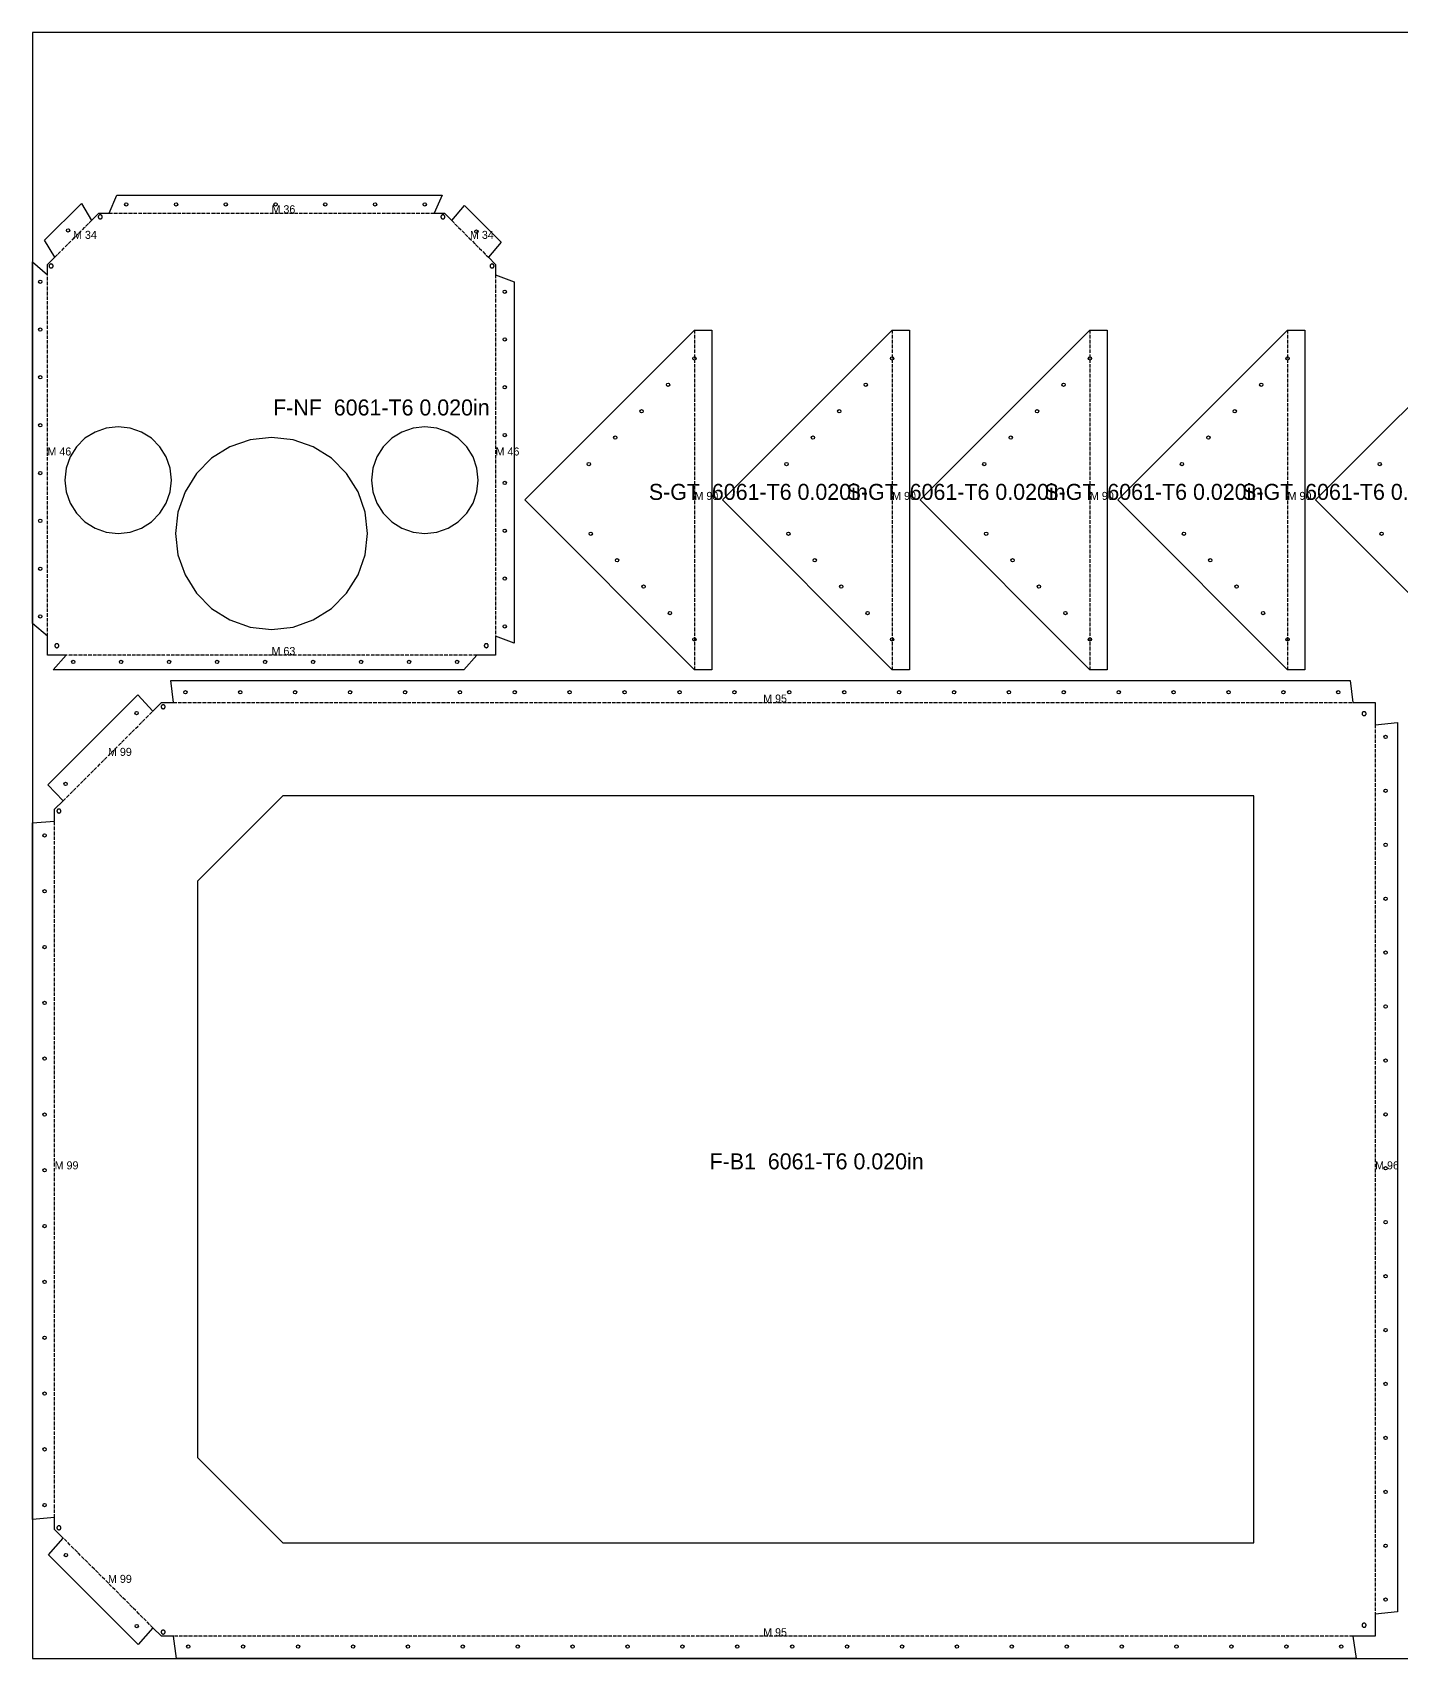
# Model space of a CAD drawing. Header units: millimetres. Extents: x 0 to 2552, y 0 to 1219.
# Drawn here: x 0 to 1026, y 0 to 1219 of the extents above; entities that cross this region are included whole.
import ezdxf

# ---------------------------------------------------------------- set-up
doc = ezdxf.new("R2010")
doc.units = ezdxf.units.MM
doc.linetypes.add('DASHDOT', pattern=[3.556, 2.54, -0.508, 0, -0.508])
for name, color, linetype in [('CUT', 7, 'CONTINUOUS'), ('ETCH', 8, 'CONTINUOUS'), ('HOLE', 6, 'CONTINUOUS'), ('MOUNTAIN', 5, 'DASHDOT')]:
    doc.layers.add(name, color=color, linetype=linetype)

msp = doc.modelspace()

# ---------------------------------------------------------------- linework, layer by layer
at = {"layer": 'CUT'}
for points in [[(16.7, 1050.5), (9.1, 1063.3), (36.6, 1090.7), (44.2, 1078), (49.6, 1083.5), (57.4, 1083.5), (63.3, 1097), (307.1, 1097), (301.1, 1083.5), (308.8, 1083.5), (314.3, 1078), (323.9, 1089.3), (351.4, 1061.8), (341.8, 1050.5), (347.2, 1045.1), (347.2, 1037.4), (361, 1032.1), (361, 761.1), (347.2, 766.4), (347.2, 752.3), (333.2, 752.3), (323.4, 741.3), (15.6, 741.3), (25.3, 752.3), (11.2, 752.3), (11.2, 766.4), (0, 776), (0, 1047), (11.2, 1037.4), (11.2, 1045.1), (16.7, 1050.5)], [(52.2, 1081.1), (52.2, 1081.2), (52.2, 1081.3), (52.1, 1081.5), (52, 1081.6), (51.9, 1081.7), (51.8, 1081.8), (51.7, 1081.9), (51.6, 1082), (51.5, 1082.1), (51.3, 1082.2), (51.2, 1082.2), (51.1, 1082.2), (50.9, 1082.3), (50.8, 1082.3), (50.6, 1082.3), (50.5, 1082.2), (50.3, 1082.2), (50.2, 1082.2), (50.1, 1082.1), (49.9, 1082), (49.8, 1081.9), (49.7, 1081.8), (49.6, 1081.7), (49.5, 1081.6), (49.4, 1081.5), (49.4, 1081.3), (49.3, 1081.2), (49.3, 1081.1), (49.3, 1080.9), (49.3, 1080.8), (49.3, 1080.6), (49.3, 1080.5), (49.3, 1080.3), (49.4, 1080.2), (49.4, 1080.1), (49.5, 1079.9), (49.6, 1079.8), (49.7, 1079.7), (49.8, 1079.6), (49.9, 1079.5), (50.1, 1079.4), (50.2, 1079.4), (50.3, 1079.3), (50.5, 1079.3), (50.6, 1079.3), (50.8, 1079.3), (50.9, 1079.3), (51.1, 1079.3), (51.2, 1079.3), (51.3, 1079.4), (51.5, 1079.4), (51.6, 1079.5), (51.7, 1079.6), (51.8, 1079.7), (51.9, 1079.8), (52, 1079.9), (52.1, 1080.1), (52.2, 1080.2), (52.2, 1080.3), (52.2, 1080.5), (52.3, 1080.6), (52.3, 1080.8), (52.3, 1080.9), (52.2, 1081.1)], [(309.1, 1081.2), (309.1, 1081.3), (309, 1081.5), (309, 1081.6), (308.9, 1081.7), (308.8, 1081.8), (308.7, 1081.9), (308.5, 1082), (308.4, 1082.1), (308.3, 1082.2), (308.1, 1082.2), (308, 1082.2), (307.9, 1082.3), (307.7, 1082.3), (307.6, 1082.3), (307.4, 1082.2), (307.3, 1082.2), (307.1, 1082.2), (307, 1082.1), (306.9, 1082), (306.8, 1081.9), (306.6, 1081.8), (306.5, 1081.7), (306.5, 1081.6), (306.4, 1081.5), (306.3, 1081.3), (306.3, 1081.2), (306.2, 1081.1), (306.2, 1080.9), (306.2, 1080.8), (306.2, 1080.6), (306.2, 1080.5), (306.3, 1080.3), (306.3, 1080.2), (306.4, 1080.1), (306.5, 1079.9), (306.5, 1079.8), (306.6, 1079.7), (306.8, 1079.6), (306.9, 1079.5), (307, 1079.4), (307.1, 1079.4), (307.3, 1079.3), (307.4, 1079.3), (307.6, 1079.3), (307.7, 1079.3), (307.9, 1079.3), (308, 1079.3), (308.1, 1079.3), (308.3, 1079.4), (308.4, 1079.4), (308.5, 1079.5), (308.7, 1079.6), (308.8, 1079.7), (308.9, 1079.8), (309, 1079.9), (309, 1080.1), (309.1, 1080.2), (309.1, 1080.3), (309.2, 1080.5), (309.2, 1080.6), (309.2, 1080.8), (309.2, 1080.9), (309.2, 1081.1), (309.1, 1081.2)], [(15.5, 1044.1), (15.4, 1044.3), (15.4, 1044.4), (15.4, 1044.5), (15.3, 1044.7), (15.2, 1044.8), (15.1, 1044.9), (15, 1045), (14.9, 1045.1), (14.8, 1045.2), (14.7, 1045.3), (14.5, 1045.3), (14.4, 1045.4), (14.3, 1045.4), (14.1, 1045.5), (14, 1045.5), (13.8, 1045.5), (13.7, 1045.4), (13.5, 1045.4), (13.4, 1045.3), (13.3, 1045.3), (13.1, 1045.2), (13, 1045.1), (12.9, 1045), (12.8, 1044.9), (12.7, 1044.8), (12.6, 1044.7), (12.6, 1044.5), (12.5, 1044.4), (12.5, 1044.3), (12.5, 1044.1), (12.5, 1044), (12.5, 1043.8), (12.5, 1043.7), (12.5, 1043.5), (12.6, 1043.4), (12.6, 1043.3), (12.7, 1043.1), (12.8, 1043), (12.9, 1042.9), (13, 1042.8), (13.1, 1042.7), (13.3, 1042.6), (13.4, 1042.6), (13.5, 1042.5), (13.7, 1042.5), (13.8, 1042.5), (14, 1042.5), (14.1, 1042.5), (14.3, 1042.5), (14.4, 1042.5), (14.5, 1042.6), (14.7, 1042.6), (14.8, 1042.7), (14.9, 1042.8), (15, 1042.9), (15.1, 1043), (15.2, 1043.1), (15.3, 1043.3), (15.4, 1043.4), (15.4, 1043.5), (15.4, 1043.7), (15.5, 1043.8), (15.5, 1044), (15.5, 1044.1)], [(345.9, 1044.5), (345.8, 1044.7), (345.8, 1044.8), (345.7, 1044.9), (345.6, 1045), (345.5, 1045.1), (345.3, 1045.2), (345.2, 1045.3), (345.1, 1045.3), (344.9, 1045.4), (344.8, 1045.4), (344.7, 1045.5), (344.5, 1045.5), (344.4, 1045.5), (344.2, 1045.4), (344.1, 1045.4), (343.9, 1045.3), (343.8, 1045.3), (343.7, 1045.2), (343.6, 1045.1), (343.5, 1045), (343.4, 1044.9), (343.3, 1044.8), (343.2, 1044.7), (343.1, 1044.5), (343.1, 1044.4), (343, 1044.3), (343, 1044.1), (343, 1044), (343, 1043.8), (343, 1043.7), (343.1, 1043.5), (343.1, 1043.4), (343.2, 1043.3), (343.3, 1043.1), (343.4, 1043), (343.5, 1042.9), (343.6, 1042.8), (343.7, 1042.7), (343.8, 1042.6), (343.9, 1042.6), (344.1, 1042.5), (344.2, 1042.5), (344.4, 1042.5), (344.5, 1042.5), (344.7, 1042.5), (344.8, 1042.5), (344.9, 1042.5), (345.1, 1042.6), (345.2, 1042.6), (345.3, 1042.7), (345.5, 1042.8), (345.6, 1042.9), (345.7, 1043), (345.8, 1043.1), (345.8, 1043.3), (345.9, 1043.4), (345.9, 1043.5), (346, 1043.7), (346, 1043.8), (346, 1044), (346, 1044.1), (346, 1044.3), (345.9, 1044.4), (345.9, 1044.5)], [(496.3, 995.9), (496.3, 995.9), (509.2, 995.9), (509.2, 741.3), (496.3, 741.3), (369, 868.6), (496.3, 995.9), (496.3, 995.9), (496.3, 995.9)], [(644.5, 995.9), (644.5, 995.9), (657.5, 995.9), (657.5, 741.3), (644.5, 741.3), (517.2, 868.6), (644.5, 995.9), (644.5, 995.9), (644.5, 995.9)], [(792.8, 995.9), (792.8, 995.9), (805.7, 995.9), (805.7, 741.3), (792.8, 741.3), (665.5, 868.6), (792.8, 995.9), (792.8, 995.9), (792.8, 995.9)], [(941, 995.9), (941, 995.9), (954, 995.9), (954, 741.3), (941, 741.3), (813.7, 868.6), (941, 995.9), (941, 995.9), (941, 995.9)], [(1089.3, 995.9), (1089.3, 995.9), (1102.2, 995.9), (1102.2, 741.3), (1089.3, 741.3), (962, 868.6), (1089.3, 995.9), (1089.3, 995.9), (1089.3, 995.9)], [(55.3, 922.5), (46.9, 919.5), (39.3, 914.8), (33, 908.4), (28.2, 900.8), (25.2, 892.4), (24.2, 883.5), (25.2, 874.6), (28.2, 866.1), (33, 858.6), (39.3, 852.2), (46.9, 847.5), (55.3, 844.5), (64.2, 843.5), (73.1, 844.5), (81.6, 847.5), (89.2, 852.2), (95.5, 858.6), (100.3, 866.1), (103.2, 874.6), (104.2, 883.5), (103.2, 892.4), (100.3, 900.8), (95.5, 908.4), (89.2, 914.8), (81.6, 919.5), (73.1, 922.5), (64.2, 923.5), (55.3, 922.5)], [(148, 908.4), (134.3, 899.8), (122.9, 888.4), (114.4, 874.7), (109, 859.5), (107.2, 843.5), (109, 827.5), (114.4, 812.3), (122.9, 798.6), (134.3, 787.2), (148, 778.6), (163.2, 773.3), (179.2, 771.5), (195.3, 773.3), (210.5, 778.6), (224.1, 787.2), (235.5, 798.6), (244.1, 812.3), (249.4, 827.5), (251.2, 843.5), (249.4, 859.5), (244.1, 874.7), (235.5, 888.4), (224.1, 899.8), (210.5, 908.4), (195.3, 913.7), (179.2, 915.5), (163.2, 913.7), (148, 908.4)], [(294.2, 923.5), (285.3, 922.5), (276.9, 919.5), (269.3, 914.8), (263, 908.4), (258.2, 900.8), (255.2, 892.4), (254.2, 883.5), (255.2, 874.6), (258.2, 866.1), (263, 858.6), (269.3, 852.2), (276.9, 847.5), (285.3, 844.5), (294.2, 843.5), (303.1, 844.5), (311.6, 847.5), (319.2, 852.2), (325.5, 858.6), (330.3, 866.1), (333.2, 874.6), (334.2, 883.5), (333.2, 892.4), (330.3, 900.8), (325.5, 908.4), (319.2, 914.8), (311.6, 919.5), (303.1, 922.5), (294.2, 923.5)], [(19.6, 760), (19.5, 760.2), (19.4, 760.3), (19.3, 760.4), (19.2, 760.5), (19.1, 760.6), (19, 760.7), (18.9, 760.7), (18.7, 760.8), (18.6, 760.8), (18.4, 760.8), (18.3, 760.8), (18.1, 760.8), (18, 760.8), (17.8, 760.8), (17.7, 760.7), (17.6, 760.7), (17.4, 760.6), (17.3, 760.5), (17.2, 760.4), (17.1, 760.3), (17, 760.2), (17, 760), (16.9, 759.9), (16.8, 759.8), (16.8, 759.6), (16.8, 759.5), (16.8, 759.3), (16.8, 759.2), (16.8, 759), (16.8, 758.9), (16.9, 758.8), (17, 758.6), (17, 758.5), (17.1, 758.4), (17.2, 758.3), (17.3, 758.2), (17.4, 758.1), (17.6, 758), (17.7, 757.9), (17.8, 757.9), (18, 757.9), (18.1, 757.8), (18.3, 757.8), (18.4, 757.8), (18.6, 757.9), (18.7, 757.9), (18.9, 757.9), (19, 758), (19.1, 758.1), (19.2, 758.2), (19.3, 758.3), (19.4, 758.4), (19.5, 758.5), (19.6, 758.6), (19.7, 758.8), (19.7, 758.9), (19.8, 759), (19.8, 759.2), (19.8, 759.3), (19.8, 759.5), (19.8, 759.6), (19.7, 759.8), (19.7, 759.9), (19.6, 760)], [(341.4, 760.2), (341.4, 760.3), (341.3, 760.4), (341.1, 760.5), (341, 760.6), (340.9, 760.7), (340.8, 760.7), (340.6, 760.8), (340.5, 760.8), (340.3, 760.8), (340.2, 760.8), (340, 760.8), (339.9, 760.8), (339.8, 760.8), (339.6, 760.7), (339.5, 760.7), (339.4, 760.6), (339.2, 760.5), (339.1, 760.4), (339, 760.3), (338.9, 760.2), (338.9, 760), (338.8, 759.9), (338.8, 759.8), (338.7, 759.6), (338.7, 759.5), (338.7, 759.3), (338.7, 759.2), (338.7, 759), (338.8, 758.9), (338.8, 758.8), (338.9, 758.6), (338.9, 758.5), (339, 758.4), (339.1, 758.3), (339.2, 758.2), (339.4, 758.1), (339.5, 758), (339.6, 757.9), (339.8, 757.9), (339.9, 757.9), (340, 757.8), (340.2, 757.8), (340.3, 757.8), (340.5, 757.9), (340.6, 757.9), (340.8, 757.9), (340.9, 758), (341, 758.1), (341.1, 758.2), (341.3, 758.3), (341.4, 758.4), (341.4, 758.5), (341.5, 758.6), (341.6, 758.8), (341.6, 758.9), (341.7, 759), (341.7, 759.2), (341.7, 759.3), (341.7, 759.5), (341.7, 759.6), (341.6, 759.8), (341.6, 759.9), (341.5, 760), (341.4, 760.2)], [(105.6, 16.7), (96.6, 16.7), (90.3, 23), (79.3, 10.5), (11.9, 77.8), (23, 90.3), (16.6, 96.7), (16.6, 105.6), (0, 104.3), (0, 626.4), (16.6, 627.7), (16.6, 636.7), (23, 643), (11.5, 655.1), (78.9, 722.4), (90.3, 710.3), (96.6, 716.7), (105.6, 716.7), (103.6, 733.3), (988, 733.3), (990, 716.7), (1006.6, 716.7), (1006.6, 700), (1023.3, 701.7), (1023.3, 34.9), (1006.6, 33.3), (1006.6, 16.7), (990, 16.7), (992.4, 0), (108, 0), (105.6, 16.7)], [(97.4, 714.9), (97.3, 714.8), (97.1, 714.7), (97, 714.6), (96.9, 714.5), (96.8, 714.4), (96.7, 714.3), (96.6, 714.2), (96.6, 714.1), (96.5, 713.9), (96.5, 713.8), (96.5, 713.6), (96.5, 713.5), (96.5, 713.3), (96.5, 713.2), (96.5, 713.1), (96.6, 712.9), (96.6, 712.8), (96.7, 712.7), (96.8, 712.5), (96.9, 712.4), (97, 712.3), (97.1, 712.2), (97.3, 712.2), (97.4, 712.1), (97.5, 712.1), (97.7, 712), (97.8, 712), (98, 712), (98.1, 712), (98.3, 712), (98.4, 712.1), (98.5, 712.1), (98.7, 712.2), (98.8, 712.2), (98.9, 712.3), (99, 712.4), (99.1, 712.5), (99.2, 712.7), (99.3, 712.8), (99.3, 712.9), (99.4, 713.1), (99.4, 713.2), (99.5, 713.3), (99.5, 713.5), (99.5, 713.6), (99.4, 713.8), (99.4, 713.9), (99.3, 714.1), (99.3, 714.2), (99.2, 714.3), (99.1, 714.4), (99, 714.5), (98.9, 714.6), (98.8, 714.7), (98.7, 714.8), (98.5, 714.9), (98.4, 714.9), (98.3, 715), (98.1, 715), (98, 715), (97.8, 715), (97.7, 715), (97.5, 714.9), (97.4, 714.9)], [(997.5, 709.6), (997.4, 709.5), (997.3, 709.4), (997.2, 709.3), (997.1, 709.2), (997, 709.1), (997, 708.9), (996.9, 708.8), (996.9, 708.6), (996.9, 708.5), (996.8, 708.4), (996.9, 708.2), (996.9, 708.1), (996.9, 707.9), (997, 707.8), (997, 707.6), (997.1, 707.5), (997.2, 707.4), (997.3, 707.3), (997.4, 707.2), (997.5, 707.1), (997.6, 707), (997.8, 707), (997.9, 706.9), (998.1, 706.9), (998.2, 706.9), (998.3, 706.9), (998.5, 706.9), (998.6, 706.9), (998.8, 706.9), (998.9, 707), (999.1, 707), (999.2, 707.1), (999.3, 707.2), (999.4, 707.3), (999.5, 707.4), (999.6, 707.5), (999.7, 707.6), (999.7, 707.8), (999.8, 707.9), (999.8, 708.1), (999.8, 708.2), (999.8, 708.4), (999.8, 708.5), (999.8, 708.6), (999.8, 708.8), (999.7, 708.9), (999.7, 709.1), (999.6, 709.2), (999.5, 709.3), (999.4, 709.4), (999.3, 709.5), (999.2, 709.6), (999.1, 709.7), (998.9, 709.7), (998.8, 709.8), (998.6, 709.8), (998.5, 709.8), (998.3, 709.9), (998.2, 709.8), (998.1, 709.8), (997.9, 709.8), (997.8, 709.7), (997.6, 709.7), (997.5, 709.6)], [(915.6, 646.7), (187.6, 646.7), (123.6, 582.7), (123.6, 150.7), (187.6, 86.7), (915.6, 86.7), (915.6, 646.7)], [(19.4, 636.8), (19.2, 636.7), (19.1, 636.7), (19, 636.6), (18.9, 636.5), (18.8, 636.4), (18.7, 636.3), (18.6, 636.2), (18.5, 636), (18.4, 635.9), (18.4, 635.8), (18.3, 635.6), (18.3, 635.5), (18.3, 635.3), (18.3, 635.2), (18.3, 635), (18.4, 634.9), (18.4, 634.8), (18.5, 634.6), (18.6, 634.5), (18.7, 634.4), (18.8, 634.3), (18.9, 634.2), (19, 634.1), (19.1, 634), (19.2, 634), (19.4, 633.9), (19.5, 633.9), (19.7, 633.8), (19.8, 633.8), (20, 633.8), (20.1, 633.9), (20.2, 633.9), (20.4, 634), (20.5, 634), (20.6, 634.1), (20.8, 634.2), (20.9, 634.3), (21, 634.4), (21.1, 634.5), (21.1, 634.6), (21.2, 634.8), (21.2, 634.9), (21.3, 635), (21.3, 635.2), (21.3, 635.3), (21.3, 635.5), (21.3, 635.6), (21.2, 635.8), (21.2, 635.9), (21.1, 636), (21.1, 636.2), (21, 636.3), (20.9, 636.4), (20.8, 636.5), (20.6, 636.6), (20.5, 636.7), (20.4, 636.7), (20.2, 636.8), (20.1, 636.8), (20, 636.8), (19.8, 636.8), (19.7, 636.8), (19.5, 636.8), (19.4, 636.8)], [(19.5, 99.4), (19.4, 99.4), (19.2, 99.4), (19.1, 99.3), (19, 99.2), (18.9, 99.1), (18.8, 99), (18.7, 98.9), (18.6, 98.8), (18.5, 98.7), (18.4, 98.5), (18.4, 98.4), (18.3, 98.3), (18.3, 98.1), (18.3, 98), (18.3, 97.8), (18.3, 97.7), (18.4, 97.5), (18.4, 97.4), (18.5, 97.3), (18.6, 97.1), (18.7, 97), (18.8, 96.9), (18.9, 96.8), (19, 96.7), (19.1, 96.6), (19.2, 96.6), (19.4, 96.5), (19.5, 96.5), (19.7, 96.5), (19.8, 96.5), (20, 96.5), (20.1, 96.5), (20.2, 96.5), (20.4, 96.6), (20.5, 96.6), (20.6, 96.7), (20.8, 96.8), (20.9, 96.9), (21, 97), (21.1, 97.1), (21.1, 97.3), (21.2, 97.4), (21.2, 97.5), (21.3, 97.7), (21.3, 97.8), (21.3, 98), (21.3, 98.1), (21.3, 98.3), (21.2, 98.4), (21.2, 98.5), (21.1, 98.7), (21.1, 98.8), (21, 98.9), (20.9, 99), (20.8, 99.1), (20.6, 99.2), (20.5, 99.3), (20.4, 99.4), (20.2, 99.4), (20.1, 99.4), (20, 99.5), (19.8, 99.5), (19.7, 99.5), (19.5, 99.4)], [(997.6, 26.3), (997.5, 26.2), (997.4, 26.1), (997.3, 26), (997.2, 25.9), (997.1, 25.8), (997, 25.7), (997, 25.5), (996.9, 25.4), (996.9, 25.2), (996.9, 25.1), (996.8, 25), (996.9, 24.8), (996.9, 24.7), (996.9, 24.5), (997, 24.4), (997, 24.2), (997.1, 24.1), (997.2, 24), (997.3, 23.9), (997.4, 23.8), (997.5, 23.7), (997.6, 23.6), (997.8, 23.6), (997.9, 23.5), (998.1, 23.5), (998.2, 23.5), (998.3, 23.5), (998.5, 23.5), (998.6, 23.5), (998.8, 23.5), (998.9, 23.6), (999.1, 23.6), (999.2, 23.7), (999.3, 23.8), (999.4, 23.9), (999.5, 24), (999.6, 24.1), (999.7, 24.2), (999.7, 24.4), (999.8, 24.5), (999.8, 24.7), (999.8, 24.8), (999.8, 25), (999.8, 25.1), (999.8, 25.2), (999.8, 25.4), (999.7, 25.5), (999.7, 25.7), (999.6, 25.8), (999.5, 25.9), (999.4, 26), (999.3, 26.1), (999.2, 26.2), (999.1, 26.3), (998.9, 26.3), (998.8, 26.4), (998.6, 26.4), (998.5, 26.4), (998.3, 26.5), (998.2, 26.4), (998.1, 26.4), (997.9, 26.4), (997.8, 26.3), (997.6, 26.3)], [(97.8, 21.3), (97.7, 21.3), (97.5, 21.3), (97.4, 21.2), (97.3, 21.1), (97.1, 21.1), (97, 21), (96.9, 20.9), (96.8, 20.8), (96.7, 20.7), (96.6, 20.5), (96.6, 20.4), (96.5, 20.3), (96.5, 20.1), (96.5, 20), (96.5, 19.8), (96.5, 19.7), (96.5, 19.5), (96.5, 19.4), (96.6, 19.2), (96.6, 19.1), (96.7, 19), (96.8, 18.9), (96.9, 18.8), (97, 18.7), (97.1, 18.6), (97.3, 18.5), (97.4, 18.4), (97.5, 18.4), (97.7, 18.3), (97.8, 18.3), (98, 18.3), (98.1, 18.3), (98.3, 18.3), (98.4, 18.4), (98.5, 18.4), (98.7, 18.5), (98.8, 18.6), (98.9, 18.7), (99, 18.8), (99.1, 18.9), (99.2, 19), (99.3, 19.1), (99.3, 19.2), (99.4, 19.4), (99.4, 19.5), (99.5, 19.7), (99.5, 19.8), (99.5, 20), (99.4, 20.1), (99.4, 20.3), (99.3, 20.4), (99.3, 20.5), (99.2, 20.7), (99.1, 20.8), (99, 20.9), (98.9, 21), (98.8, 21.1), (98.7, 21.1), (98.5, 21.2), (98.4, 21.3), (98.3, 21.3), (98.1, 21.3), (98, 21.3), (97.8, 21.3)]]:
    msp.add_lwpolyline(points, close=True, dxfattribs=at)
at = {"layer": 'ETCH'}
msp.add_lwpolyline([(0, 0), (2438, 0), (2438, 1219), (0, 1219)], close=True, dxfattribs=at)
at = {"layer": 'HOLE'}
for centre in [(70.3, 1090.1), (107.6, 1090.1), (144.9, 1090.1), (182.2, 1090.1), (219.5, 1090.1), (256.8, 1090.1), (294.1, 1090.1), (26.7, 1070.6), (332.8, 1069.8), (5.8, 1032.2), (354, 1024.7), (5.8, 996.3), (354, 988.9), (496.3, 974.7), (644.5, 974.7), (792.8, 974.7), (941, 974.7), (5.8, 960.5), (354, 953), (476.5, 954.9), (624.7, 954.9), (773, 954.9), (921.2, 954.9), (456.7, 935.1), (604.9, 935.1), (753.2, 935.1), (901.4, 935.1), (5.8, 924.6), (354, 917.2), (436.9, 915.3), (585.1, 915.3), (733.4, 915.3), (881.6, 915.3), (5.8, 888.7), (417.1, 895.5), (565.3, 895.5), (713.6, 895.5), (861.8, 895.5), (1010.1, 895.5), (354, 881.3), (5.8, 852.9), (354, 845.5), (418.5, 843.2), (566.7, 843.2), (715, 843.2), (863.2, 843.2), (1011.5, 843.2), (5.8, 817), (438.3, 823.4), (586.5, 823.4), (734.8, 823.4), (883, 823.4), (354, 809.6), (458.1, 803.6), (606.3, 803.6), (754.6, 803.6), (902.8, 803.6), (5.8, 781.2), (477.9, 783.8), (626.1, 783.8), (774.4, 783.8), (922.6, 783.8), (354, 773.7), (496.3, 764), (644.5, 764), (792.8, 764), (941, 764), (30.5, 747.1), (66.4, 747.1), (102.4, 747.1), (138.4, 747.1), (174.4, 747.1), (210.4, 747.1), (246.3, 747.1), (282.3, 747.1), (318.3, 747.1), (114.6, 724.4), (155.8, 724.4), (196.9, 724.4), (238.1, 724.4), (279.3, 724.4), (320.4, 724.4), (361.6, 724.4), (402.7, 724.4), (443.9, 724.4), (485.1, 724.4), (526.2, 724.4), (567.4, 724.4), (608.6, 724.4), (649.7, 724.4), (690.9, 724.4), (732.1, 724.4), (773.2, 724.4), (814.4, 724.4), (855.5, 724.4), (896.7, 724.4), (937.9, 724.4), (979, 724.4), (78, 708.8), (1014.4, 690.9), (24.8, 655.7), (1014.4, 650.5), (9, 617.1), (1014.4, 610), (9, 575.2), (1014.4, 569.6), (9, 533.4), (1014.4, 529.2), (9, 491.5), (1014.4, 488.8), (9, 449.7), (1014.4, 448.3), (9, 407.8), (1014.4, 407.9), (9, 366), (1014.4, 367.5), (9, 324.2), (1014.4, 327.1), (9, 282.3), (1014.4, 286.6), (1014.4, 246.2), (9, 240.5), (9, 198.6), (1014.4, 205.8), (1014.4, 165.4), (9, 156.8), (1014.4, 124.9), (9, 115), (1014.4, 84.5), (25, 77.5), (1014.4, 44.1), (78.2, 24.3), (116.8, 8.9), (157.9, 8.9), (199.1, 8.9), (240.3, 8.9), (281.4, 8.9), (322.6, 8.9), (363.8, 8.9), (404.9, 8.9), (446.1, 8.9), (487.3, 8.9), (528.4, 8.9), (569.6, 8.9), (610.7, 8.9), (651.9, 8.9), (693.1, 8.9), (734.2, 8.9), (775.4, 8.9), (816.6, 8.9), (857.7, 8.9), (898.9, 8.9), (940.1, 8.9), (981.2, 8.9)]:
    msp.add_circle(centre, 1.25, dxfattribs=at)
at = {"layer": 'MOUNTAIN'}
for p, q in [((16.7, 1050.5), (44.2, 1078)), ((57.4, 1083.5), (301.1, 1083.5)), ((314.3, 1078), (341.8, 1050.5)), ((11.2, 766.4), (11.2, 1037.4)), ((347.2, 1037.4), (347.2, 766.4)), ((496.3, 995.9), (496.3, 741.3)), ((644.5, 995.9), (644.5, 741.3)), ((792.8, 995.9), (792.8, 741.3)), ((941, 995.9), (941, 741.3)), ((333.2, 752.3), (25.3, 752.3)), ((23, 643), (90.3, 710.3)), ((105.6, 716.7), (990, 716.7)), ((1006.6, 700), (1006.6, 33.3)), ((16.6, 105.6), (16.6, 627.7)), ((90.3, 23), (23, 90.3)), ((990, 16.7), (105.6, 16.7))]:
    msp.add_line(p, q, dxfattribs=at)

# ---------------------------------------------------------------- texts
at = {"layer": 'ETCH'}
for s, height, p in [('M 36', 6, (179.2, 1083.5)), ('M 34', 6, (30.4, 1064.3)), ('M 34', 6, (328, 1064.3)), ('F-NF  6061-T6 0.020in', 12, (180.4, 931.9)), ('M 46', 6, (11.2, 901.9)), ('M 46', 6, (347.2, 901.9)), ('S-GT  6061-T6 0.020in', 12, (462.1, 868.6)), ('S-GT  6061-T6 0.020in', 12, (610.4, 868.6)), ('S-GT  6061-T6 0.020in', 12, (758.6, 868.6)), ('S-GT  6061-T6 0.020in', 12, (906.9, 868.6)), ('M 90', 6, (496.3, 868.6)), ('M 90', 6, (644.5, 868.6)), ('M 90', 6, (792.8, 868.6)), ('M 90', 6, (941, 868.6)), ('M 63', 6, (179.2, 752.3)), ('M 95', 6, (547.8, 716.7)), ('M 99', 6, (56.6, 676.7)), ('F-B1  6061-T6 0.020in', 12, (507.6, 366.7)), ('M 99', 6, (16.6, 366.7)), ('M 96', 6, (1006.6, 366.7)), ('M 99', 6, (56.6, 56.7)), ('M 95', 6, (547.8, 16.7))]:
    msp.add_text(s, height=height, dxfattribs=at).set_placement(p)

doc.saveas('drawing.dxf')
